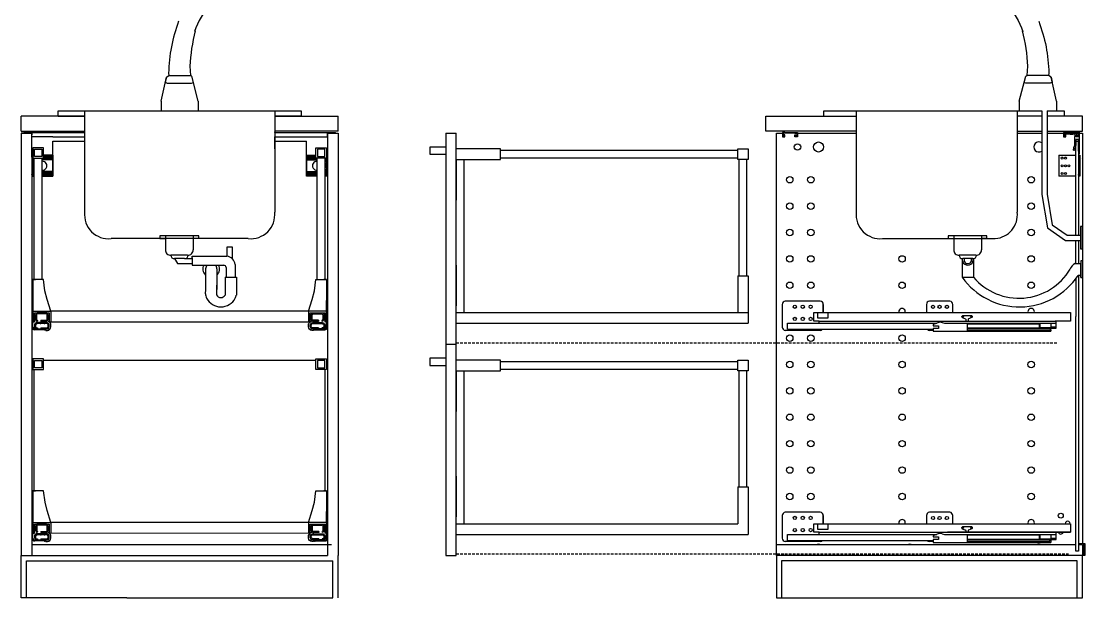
# Model space of a CAD drawing. Header units: millimetres. Extents: x 732 to 34504, y 287 to 534.
# Drawn here: x 917.4 to 1118.8, y 310.4 to 419.6 of the extents above; entities that cross this region are included whole.
import ezdxf

# ---------------------------------------------------------------- set-up
doc = ezdxf.new("R2010")
doc.units = ezdxf.units.MM
doc.linetypes.add('TRATTEGGIATO', pattern=[0.75, 0.5, -0.25])
doc.layers.add('viti', color=5, linetype='Continuous')

msp = doc.modelspace()

# ---------------------------------------------------------------- linework, layer by layer
for p, q in [((949.37, 411.1), (949.47, 409.37)), ((1107.98, 411.1), (1107.88, 409.37)), ((943.9, 404.47), (944.9, 409.05)), ((944.9, 409.05), (944.69, 408.1)), ((944.9, 409.05), (945.37, 409.37)), ((945.33, 409.8), (945.37, 409.37)), ((945.37, 409.37), (949.53, 409.33)), ((949.71, 409.21), (949.47, 409.37)), ((950.94, 404.47), (949.71, 409.21)), ((1106.4, 404.47), (1107.64, 409.21)), ((1107.64, 409.21), (1107.88, 409.37)), ((1111.98, 409.37), (1107.82, 409.33)), ((1112.02, 409.8), (1111.98, 409.37)), ((1112.45, 409.05), (1111.98, 409.37)), ((1113.45, 404.47), (1112.45, 409.05)), ((1112.45, 409.05), (1112.66, 408.1)), ((944.69, 408.1), (945.08, 407.91)), ((945.08, 407.91), (949.64, 407.91)), ((949.64, 407.91), (950.01, 408.05)), ((1107.7, 407.91), (1107.34, 408.05)), ((1112.27, 407.91), (1107.7, 407.91)), ((1112.66, 408.1), (1112.27, 407.91)), ((943.9, 404.47), (943.9, 402.63)), ((950.94, 404.47), (950.94, 402.63)), ((1106.4, 404.47), (1106.4, 402.63)), ((1113.45, 404.47), (1113.45, 402.63)), ((917.42, 398.83), (917.42, 401.63)), ((929.42, 401.63), (917.42, 401.63)), ((924.42, 401.63), (924.42, 402.63)), ((924.42, 402.63), (970.42, 402.63)), ((924.42, 401.63), (929.42, 401.63)), ((929.42, 402.63), (929.42, 383.45)), ((965.42, 402.63), (965.42, 383.45)), ((970.42, 401.63), (965.42, 401.63)), ((965.42, 401.63), (977.42, 401.63)), ((970.42, 402.63), (970.42, 401.63)), ((977.42, 398.83), (977.42, 401.63)), ((1058.42, 401.63), (1070.42, 401.63)), ((1058.42, 398.83), (1058.42, 401.63)), ((1069.44, 401.63), (1069.44, 402.63)), ((1069.44, 402.63), (1092.19, 402.63)), ((1069.44, 401.63), (1075.55, 401.63)), ((1075.55, 402.63), (1075.55, 383.45)), ((1092.19, 402.63), (1110.68, 402.63)), ((1106.05, 402.63), (1106.05, 383.45)), ((1110.68, 401.63), (1106.05, 401.63)), ((1111.68, 402.63), (1114.94, 402.63)), ((1118.42, 401.63), (1111.68, 401.63)), ((1114.94, 402.63), (1114.94, 401.63)), ((1118.42, 398.83), (1118.42, 401.63)), ((917.42, 398.83), (929.42, 398.83)), ((977.42, 398.83), (965.42, 398.83)), ((1075.55, 398.83), (1058.42, 398.83)), ((1106.05, 398.83), (1110.68, 398.83)), ((1111.68, 398.83), (1118.42, 398.83)), ((917.42, 398.43), (917.42, 318.43)), ((919.42, 398.43), (917.42, 398.43)), ((917.42, 398.43), (919.42, 398.43)), ((919.42, 393.89), (919.42, 398.43)), ((919.42, 393.89), (919.42, 398.43)), ((923.42, 390.26), (923.42, 396.9)), ((923.42, 396.9), (929.42, 396.9)), ((965.42, 396.9), (971.42, 396.9)), ((971.42, 390.26), (971.42, 396.9)), ((975.42, 398.43), (977.42, 398.43)), ((975.42, 398.43), (977.42, 398.43)), ((975.42, 398.43), (975.42, 393.89)), ((977.42, 398.43), (977.42, 318.43)), ((997.81, 398.43), (997.81, 378.43)), ((997.81, 398.43), (999.81, 398.43)), ((999.81, 378.43), (999.81, 398.43)), ((1060.42, 398.43), (1061.58, 398.43)), ((1060.42, 318.43), (1060.42, 398.43)), ((1064.4, 398.43), (1075.55, 398.43)), ((1106.05, 398.43), (1110.68, 398.43)), ((1111.68, 398.43), (1114.81, 398.43)), ((1117.84, 398.43), (1118.42, 398.43)), ((1118.42, 398.43), (1118.42, 390.73)), ((997.81, 395.8), (994.79, 395.8)), ((994.79, 395.8), (994.79, 394.45)), ((1008.2, 395.43), (999.81, 395.43)), ((1008.2, 393.43), (1008.2, 395.43)), ((1008.2, 395.18), (1053.11, 395.18)), ((1053.11, 395.43), (1055.11, 395.43)), ((1053.11, 393.43), (1053.11, 395.43)), ((1055.11, 395.43), (1055.11, 393.43)), ((1055.11, 395.43), (1055.11, 393.43)), ((919.42, 393.89), (919.42, 318.43)), ((919.87, 370.68), (919.87, 393.68)), ((921.37, 370.68), (921.37, 393.68)), ((973.47, 370.68), (973.47, 393.68)), ((974.97, 370.68), (974.97, 393.68)), ((975.42, 393.89), (975.42, 318.43)), ((994.79, 394.45), (997.81, 394.45)), ((999.81, 393.43), (1008.2, 393.43)), ((999.81, 393.43), (999.81, 385.73)), ((999.81, 378.73), (999.81, 393.13)), ((1001.31, 364.43), (1001.31, 393.43)), ((1053.11, 393.68), (1008.2, 393.68)), ((1055.11, 393.43), (1053.11, 393.43)), ((1054.81, 393.43), (1053.31, 393.43)), ((1053.31, 393.43), (1053.31, 371.43)), ((1054.81, 371.43), (1054.81, 393.43)), ((1117.62, 393.89), (1117.62, 390.63)), ((1118.42, 390.73), (1118.42, 320.73)), ((951.02, 378.98), (943.67, 378.98)), ((943.67, 378.98), (943.67, 378.45)), ((944.72, 378.98), (944.72, 376.35)), ((949.97, 378.98), (949.97, 376.35)), ((951.02, 378.45), (951.02, 378.98)), ((999.81, 378.43), (999.81, 378.73)), ((1100.31, 378.98), (1092.96, 378.98)), ((1092.96, 378.98), (1092.96, 378.45)), ((1094.01, 378.98), (1094.01, 376.35)), ((1099.26, 378.98), (1099.26, 376.35)), ((1100.31, 378.45), (1100.31, 378.98)), ((960.42, 378.45), (934.42, 378.45)), ((943.67, 378.45), (944.72, 378.45)), ((951.02, 378.45), (949.97, 378.45)), ((957.42, 376.82), (956.35, 376.82)), ((956.35, 376.82), (956.35, 375.12)), ((957.42, 374.62), (957.42, 376.82)), ((997.81, 378.43), (997.81, 358.43)), ((999.81, 358.43), (999.81, 378.43)), ((1080.55, 378.45), (1101.89, 378.45)), ((1092.96, 378.45), (1094.01, 378.45)), ((1100.31, 378.45), (1099.26, 378.45)), ((948.92, 375.3), (945.77, 375.3)), ((948.36, 374.66), (946.42, 374.66)), ((946.42, 374.66), (947, 373.73)), ((948.36, 374.66), (949.77, 374.66)), ((949.77, 374.81), (949.77, 375.12)), ((949.77, 375.12), (956.35, 375.12)), ((949.77, 374.81), (949.77, 373.45)), ((1098.21, 375.3), (1095.06, 375.3)), ((1097.65, 374.66), (1095.71, 374.66)), ((1096.68, 374.66), (1095.98, 374.66)), ((1095.98, 374.66), (1095.98, 374.19)), ((1097.38, 374.19), (1097.38, 374.66)), ((947, 373.73), (949.77, 373.73)), ((949.77, 373.45), (955.77, 373.45)), ((952.33, 372.76), (952.29, 368.81)), ((954.47, 372.74), (954.43, 368.81)), ((956.25, 372.99), (956.25, 371.12)), ((957.92, 373.55), (957.92, 371.12)), ((999.81, 373.43), (999.81, 365.73)), ((999.81, 358.73), (999.81, 373.13)), ((1095.64, 374.47), (1095.64, 371.14)), ((1097.73, 374.47), (1097.73, 371.14)), ((1117, 373.74), (1118.07, 373.74)), ((1118.42, 374.26), (1118.07, 374.26)), ((1118.07, 374.26), (1118.07, 371.08)), ((1118.07, 371.08), (1118.07, 373.74)), ((919.62, 370.68), (919.62, 362.68)), ((921.62, 370.68), (919.62, 370.68)), ((919.62, 370.68), (920.12, 370.68)), ((921.91, 368.54), (921.62, 370.68)), ((954.46, 371.54), (954.42, 367.78)), ((956.02, 371.12), (956.25, 371.12)), ((956.02, 371.12), (956.02, 368.81)), ((956.02, 371.12), (956.02, 367.77)), ((956.25, 371.12), (957.92, 371.12)), ((957.92, 371.12), (958.16, 371.12)), ((958.16, 371.12), (958.16, 368.81)), ((958.16, 371.12), (958.16, 367.74)), ((972.93, 368.54), (973.22, 370.68)), ((973.22, 370.68), (975.22, 370.68)), ((975.22, 370.68), (974.72, 370.68)), ((975.22, 370.68), (975.22, 362.68)), ((1053.11, 371.43), (1053.11, 364.43)), ((1053.11, 371.43), (1055.11, 371.43)), ((1055.11, 371.43), (1055.11, 362.43)), ((1095.61, 371.14), (1097.75, 371.14)), ((1117.17, 370.93), (1117.17, 363.72)), ((1118.07, 371.47), (1117.55, 371.47)), ((1118.07, 371.08), (1118.42, 371.08)), ((952.29, 368.81), (952.28, 368.02)), ((919.42, 366.75), (919.42, 361.69)), ((919.62, 366.75), (919.42, 366.75)), ((919.62, 361.69), (919.62, 366.75)), ((922.31, 366.94), (921.91, 368.54)), ((923.01, 364.68), (922.31, 366.94)), ((971.83, 364.68), (972.53, 366.94)), ((972.53, 366.94), (972.93, 368.54)), ((975.22, 361.69), (975.22, 366.75)), ((975.22, 366.75), (975.42, 366.75)), ((975.42, 366.75), (975.42, 361.69)), ((919.62, 364.68), (923.01, 364.68)), ((919.62, 364.55), (919.62, 364.55)), ((971.83, 364.68), (923.01, 364.68)), ((923.01, 364.68), (923.01, 362.68)), ((971.83, 364.68), (971.83, 362.68)), ((975.22, 364.68), (971.83, 364.68)), ((975.22, 362.68), (975.22, 364.68)), ((975.22, 364.55), (975.22, 364.55)), ((919.62, 362.68), (919.92, 362.68)), ((919.62, 362.68), (919.92, 362.68)), ((919.92, 362.68), (919.92, 364.38)), ((919.92, 364.38), (922.71, 364.38)), ((920.48, 362.97), (920.43, 362.78)), ((921.1, 362.98), (921.1, 362.78)), ((922.07, 362.55), (922.07, 362.78)), ((922.71, 364.38), (922.71, 362.68)), ((922.71, 362.68), (971.83, 362.69)), ((972.13, 362.68), (972.13, 364.38)), ((972.13, 364.38), (974.92, 364.38)), ((972.77, 362.55), (972.77, 362.78)), ((973.74, 362.98), (973.74, 362.78)), ((974.36, 362.97), (974.41, 362.78)), ((974.92, 364.38), (974.92, 362.68)), ((975.22, 362.68), (974.92, 362.68)), ((975.22, 362.68), (974.92, 362.68)), ((999.81, 364.43), (1055.11, 364.43)), ((1030.86, 364.43), (1033.92, 364.43)), ((922.07, 361.18), (919.91, 361.18)), ((919.97, 361.38), (922.36, 361.38)), ((920.48, 361.57), (920.43, 361.38)), ((921.1, 361.58), (921.1, 361.38)), ((922.07, 361.05), (922.07, 361.38)), ((974.87, 361.38), (972.48, 361.38)), ((972.77, 361.05), (972.77, 361.38)), ((972.77, 361.18), (974.93, 361.18)), ((973.74, 361.58), (973.74, 361.38)), ((974.36, 361.57), (974.41, 361.38)), ((999.81, 362.43), (1055.11, 362.43)), ((999.81, 362.43), (1055.11, 362.43)), ((997.81, 358.43), (999.81, 358.43)), ((997.81, 358.43), (997.81, 338.43)), ((997.81, 358.43), (999.81, 358.43)), ((999.81, 338.43), (999.81, 358.43)), ((921.64, 355.43), (973.23, 355.43)), ((997.81, 355.8), (994.79, 355.8)), ((994.79, 355.8), (994.79, 354.45)), ((1008.2, 355.43), (999.81, 355.43)), ((1008.2, 353.43), (1008.2, 355.43)), ((1008.2, 355.18), (1053.11, 355.18)), ((1053.11, 355.43), (1055.11, 355.43)), ((1053.11, 353.43), (1053.11, 355.43)), ((1055.11, 355.43), (1055.11, 353.43)), ((1055.11, 355.43), (1055.11, 353.43)), ((919.89, 330.68), (919.89, 353.68)), ((974.98, 330.68), (974.98, 353.68)), ((994.79, 354.45), (997.81, 354.45)), ((999.81, 353.43), (1008.2, 353.43)), ((999.81, 353.43), (999.81, 345.73)), ((999.81, 338.73), (999.81, 353.13)), ((1001.31, 324.43), (1001.31, 353.43)), ((1053.11, 353.68), (1008.2, 353.68)), ((1055.11, 353.43), (1053.11, 353.43)), ((1054.81, 353.43), (1053.31, 353.43)), ((1053.31, 353.43), (1053.31, 331.43)), ((1054.81, 331.43), (1054.81, 353.43)), ((997.81, 338.43), (997.81, 318.43)), ((999.81, 338.43), (999.81, 338.73)), ((999.81, 318.43), (999.81, 338.43)), ((999.81, 333.43), (999.81, 325.73)), ((999.81, 318.73), (999.81, 333.13)), ((919.64, 330.68), (919.64, 322.68)), ((921.64, 330.68), (919.64, 330.68)), ((919.64, 330.68), (920.14, 330.68)), ((921.93, 328.54), (921.64, 330.68)), ((972.94, 328.54), (973.23, 330.68)), ((973.23, 330.68), (975.23, 330.68)), ((975.23, 330.68), (974.73, 330.68)), ((975.23, 330.68), (975.23, 322.68)), ((1053.11, 331.43), (1053.11, 324.43)), ((1053.11, 331.43), (1055.11, 331.43)), ((1055.11, 331.43), (1055.11, 322.43)), ((922.33, 326.94), (921.93, 328.54)), ((972.54, 326.94), (972.94, 328.54)), ((919.43, 326.75), (919.43, 321.69)), ((919.63, 326.75), (919.43, 326.75)), ((919.63, 321.69), (919.63, 326.75)), ((923.02, 324.68), (922.33, 326.94)), ((971.85, 324.68), (972.54, 326.94)), ((975.23, 321.69), (975.23, 326.75)), ((975.23, 326.75), (975.43, 326.75)), ((975.43, 326.75), (975.43, 321.69)), ((919.63, 324.55), (919.63, 324.55)), ((919.64, 324.68), (923.02, 324.68)), ((919.94, 322.68), (919.94, 324.38)), ((919.94, 324.38), (922.72, 324.38)), ((922.72, 324.38), (922.72, 322.68)), ((971.85, 324.68), (923.02, 324.68)), ((923.02, 324.68), (923.02, 322.68)), ((971.85, 324.68), (971.85, 322.68)), ((975.23, 324.68), (971.85, 324.68)), ((972.15, 322.68), (972.15, 324.38)), ((972.15, 324.38), (974.93, 324.38)), ((974.93, 324.38), (974.93, 322.68)), ((975.23, 322.68), (975.23, 324.68)), ((975.23, 324.55), (975.23, 324.55)), ((999.81, 324.43), (1053.11, 324.43)), ((919.64, 322.68), (919.94, 322.68)), ((919.64, 322.68), (919.94, 322.68)), ((920.49, 322.97), (920.44, 322.78)), ((921.12, 322.98), (921.12, 322.78)), ((922.08, 322.55), (922.08, 322.78)), ((922.72, 322.68), (971.85, 322.69)), ((972.79, 322.55), (972.79, 322.78)), ((973.75, 322.98), (973.75, 322.78)), ((974.38, 322.97), (974.42, 322.78)), ((975.23, 322.68), (974.93, 322.68)), ((975.23, 322.68), (974.93, 322.68)), ((999.81, 322.43), (1055.11, 322.43)), ((976.17, 320.42), (919.42, 320.42)), ((922.08, 321.18), (919.93, 321.18)), ((919.99, 321.38), (922.38, 321.38)), ((920.49, 321.57), (920.44, 321.38)), ((921.12, 321.58), (921.12, 321.38)), ((922.08, 321.05), (922.08, 321.38)), ((974.88, 321.38), (972.49, 321.38)), ((972.79, 321.05), (972.79, 321.38)), ((972.79, 321.18), (974.94, 321.18)), ((973.75, 321.58), (973.75, 321.38)), ((974.38, 321.57), (974.42, 321.38)), ((1117.17, 320.43), (1060.42, 320.43)), ((1117.17, 320.43), (1060.42, 320.43)), ((1118.42, 320.43), (1117.62, 320.43)), ((1118.42, 320.43), (1118.42, 318.43)), ((917.42, 318.43), (975.42, 318.43)), ((917.42, 310.43), (917.42, 318.43)), ((977.42, 310.43), (977.42, 318.43)), ((997.81, 318.43), (999.81, 318.43)), ((1118.42, 318.43), (1060.42, 318.43)), ((1060.42, 318.43), (1060.42, 310.43)), ((1118.42, 310.43), (1118.42, 318.43)), ((918.42, 310.43), (918.42, 317.43)), ((918.42, 317.43), (976.42, 317.43)), ((976.42, 310.43), (976.42, 317.43)), ((1117.42, 317.43), (1061.42, 317.43)), ((1061.42, 317.43), (1061.42, 310.43)), ((1117.42, 310.43), (1117.42, 317.43)), ((937.42, 310.43), (917.42, 310.43)), ((937.42, 310.43), (976.42, 310.43)), ((1060.42, 310.43), (1118.42, 310.43))]:
    msp.add_line(p, q)
for points in [[(1110.68, 402.63), (1110.68, 386.78), (1111.76, 380.47), (1115.18, 378.09), (1117.17, 378.09), (1118, 378.09)], [(1111.68, 402.63), (1111.68, 386.87), (1112.68, 381.05), (1115.49, 379.09), (1117.17, 379.09), (1118, 379.09)], [(1117.17, 379.09), (1117.17, 396.9), (1117.62, 396.9), (1117.62, 379.09)], [(1118.42, 379.09), (1118.42, 378.09)], [(1117.17, 373.74), (1117.17, 378.09)], [(1117.62, 378.09), (1117.62, 373.74)], [(1117.62, 371.47), (1117.62, 319.26), (1117.17, 319.26), (1117.17, 363.72)]]:
    msp.add_lwpolyline(points)
for points in [[(919.62, 393.68), (921.62, 393.68), (921.62, 395.68), (919.62, 395.68)], [(919.64, 393.68), (921.64, 393.68), (921.64, 395.68), (919.64, 395.68)], [(919.92, 395.38), (921.32, 395.38), (921.32, 393.98), (919.92, 393.98)], [(975.22, 393.68), (973.22, 393.68), (973.22, 395.68), (975.22, 395.68)], [(974.92, 395.38), (973.52, 395.38), (973.52, 393.98), (974.92, 393.98)], [(1118.42, 380.76), (1118, 380.76), (1118, 376.49), (1118.42, 376.49)], [(919.64, 353.68), (921.64, 353.68), (921.64, 355.68), (919.64, 355.68)], [(919.94, 355.38), (921.34, 355.38), (921.34, 353.98), (919.94, 353.98)], [(975.23, 353.68), (973.23, 353.68), (973.23, 355.68), (975.23, 355.68)], [(974.93, 355.38), (973.53, 355.38), (973.53, 353.98), (974.93, 353.98)]]:
    msp.add_lwpolyline(points, close=True)
for points in [[(921.1, 361.38), (921.1, 361.38), (922.36, 361.38, 0.326316), (922.71, 361.75), (922.71, 362.17, 0.303885), (922.2, 362.55), (920.43, 362.55, 0.303885), (919.92, 362.17), (919.92, 361.77, 0.342616), (920.29, 361.38)], [(921.1, 362.78), (921.1, 362.78), (922.2, 362.78, 0.341037), (922.51, 363.16), (922.51, 363.99, 0.341037), (922.2, 364.38), (920.43, 364.38, 0.341037), (920.12, 363.99), (920.12, 363.16, 0.341037), (920.43, 362.78)], [(921.1, 362.98), (922.17, 362.98, 0.311697), (922.31, 363.16), (922.31, 363.99, 0.311697), (922.17, 364.18), (920.46, 364.18, 0.311697), (920.32, 363.99), (920.32, 363.16, 0.338201), (920.48, 362.97, 0.338201)], [(922.07, 361.05), (922.39, 361.05, 0.347699), (923.04, 361.73), (923.04, 362.22, 0.221474), (922.37, 362.86, 0.221474)], [(972.77, 361.05), (972.45, 361.05, -0.347699), (971.8, 361.73), (971.8, 362.22, -0.233368), (972.47, 362.87)], [(973.74, 361.38), (973.74, 361.38), (972.48, 361.38, -0.326316), (972.13, 361.75), (972.13, 362.17, -0.303885), (972.64, 362.55), (974.41, 362.55, -0.303885), (974.92, 362.17), (974.92, 361.77, -0.342616), (974.56, 361.38)], [(973.74, 362.78), (973.74, 362.78), (972.64, 362.78, -0.341037), (972.33, 363.16), (972.33, 364, -0.341037), (972.64, 364.38), (974.41, 364.38, -0.341037), (974.72, 364), (974.72, 363.16, -0.341037), (974.41, 362.78)], [(973.74, 362.98), (972.67, 362.98, -0.311697), (972.53, 363.16), (972.53, 363.99, -0.311697), (972.67, 364.18), (974.38, 364.18, -0.311697), (974.52, 363.99), (974.52, 363.16, -0.338201), (974.36, 362.97, -0.338201)], [(921.1, 361.58), (922.17, 361.58, 0.281048), (922.51, 361.75), (922.51, 362.16, 0.332656), (922.17, 362.35), (920.46, 362.35, 0.332656), (920.12, 362.16), (920.12, 361.75, 0.414996), (920.48, 361.57, 0.338201)], [(973.74, 361.58), (972.67, 361.58, -0.281048), (972.33, 361.75), (972.33, 362.17, -0.332656), (972.67, 362.35), (974.38, 362.35, -0.332656), (974.72, 362.17), (974.72, 361.75, -0.414996), (974.36, 361.57, -0.338201)], [(921.12, 322.78), (921.12, 322.78), (922.21, 322.78, 0.341037), (922.52, 323.16), (922.52, 323.99, 0.341037), (922.21, 324.38), (920.44, 324.38, 0.341037), (920.14, 323.99), (920.14, 323.16, 0.341037), (920.44, 322.78)], [(973.75, 322.78), (973.75, 322.78), (972.66, 322.78, -0.341037), (972.35, 323.16), (972.35, 324, -0.341037), (972.66, 324.38), (974.42, 324.38, -0.341037), (974.73, 324), (974.73, 323.16, -0.341037), (974.42, 322.78)], [(921.12, 321.38), (921.12, 321.38), (922.38, 321.38, 0.326316), (922.72, 321.75), (922.72, 322.17, 0.303885), (922.21, 322.55), (920.44, 322.55, 0.303885), (919.93, 322.17), (919.93, 321.77, 0.342616), (920.3, 321.38)], [(921.12, 321.58), (922.18, 321.58, 0.281048), (922.52, 321.75), (922.52, 322.16, 0.332656), (922.18, 322.35), (920.47, 322.35, 0.332656), (920.13, 322.16), (920.13, 321.75, 0.414996), (920.49, 321.57, 0.338201)], [(921.12, 322.98), (922.18, 322.98, 0.311697), (922.32, 323.16), (922.32, 323.99, 0.311697), (922.18, 324.18), (920.47, 324.18, 0.311697), (920.34, 323.99), (920.34, 323.16, 0.338201), (920.49, 322.97, 0.338201)], [(922.08, 321.05), (922.4, 321.05, 0.347699), (923.05, 321.73), (923.05, 322.22, 0.221474), (922.38, 322.86, 0.221474)], [(972.79, 321.05), (972.46, 321.05, -0.347699), (971.82, 321.73), (971.82, 322.22, -0.233368), (972.48, 322.87)], [(973.75, 321.38), (973.75, 321.38), (972.49, 321.38, -0.326316), (972.15, 321.75), (972.15, 322.17, -0.303885), (972.66, 322.55), (974.42, 322.55, -0.303885), (974.93, 322.17), (974.93, 321.77, -0.342616), (974.57, 321.38)], [(973.75, 321.58), (972.69, 321.58, -0.281048), (972.35, 321.75), (972.35, 322.17, -0.332656), (972.69, 322.35), (974.4, 322.35, -0.332656), (974.73, 322.17), (974.73, 321.75, -0.414996), (974.38, 321.57, -0.338201)], [(973.75, 322.98), (972.68, 322.98, -0.311697), (972.55, 323.16), (972.55, 323.99, -0.311697), (972.68, 324.18), (974.4, 324.18, -0.311697), (974.53, 323.99), (974.53, 323.16, -0.338201), (974.38, 322.97, -0.338201)]]:
    msp.add_lwpolyline(points, format="xyb")
for centre, radius in [((1068.42, 395.81), 0.955), ((1068.42, 395.81), 0.955), ((1064.42, 395.81), 0.614), ((1064.42, 395.81), 0.614), ((1062.96, 389.61), 0.614), ((1066.96, 389.61), 0.614), ((1108.67, 389.61), 0.614), ((1062.96, 384.61), 0.614), ((1066.96, 384.61), 0.614), ((1108.67, 384.61), 0.614), ((1062.96, 379.61), 0.614), ((1062.96, 379.61), 0.614), ((1066.96, 379.61), 0.614), ((1066.96, 379.61), 0.614), ((1108.67, 379.61), 0.614), ((1062.96, 374.61), 0.614), ((1062.96, 374.61), 0.614), ((1066.96, 374.61), 0.614), ((1066.96, 374.61), 0.614), ((1084.23, 374.61), 0.614), ((1108.67, 374.61), 0.614), ((1062.96, 369.61), 0.614), ((1062.96, 369.61), 0.614), ((1066.96, 369.61), 0.614), ((1066.96, 369.61), 0.614), ((1084.23, 369.61), 0.614), ((1108.67, 369.61), 0.614), ((1062.96, 359.61), 0.614), ((1062.96, 359.61), 0.614), ((1066.96, 359.61), 0.614), ((1066.96, 359.61), 0.614), ((1084.23, 359.61), 0.614), ((1062.96, 354.61), 0.614), ((1062.96, 354.61), 0.614), ((1066.96, 354.61), 0.614), ((1066.96, 354.61), 0.614), ((1084.23, 354.61), 0.614), ((1108.67, 354.61), 0.614), ((1062.96, 349.61), 0.614), ((1062.96, 349.61), 0.614), ((1062.96, 349.61), 0.614), ((1066.96, 349.61), 0.614), ((1066.96, 349.61), 0.614), ((1066.96, 349.61), 0.614), ((1084.23, 349.61), 0.614), ((1084.23, 349.61), 0.614), ((1084.23, 349.61), 0.614), ((1108.67, 349.61), 0.614), ((1108.67, 349.61), 0.614), ((1108.67, 349.61), 0.614), ((1062.96, 344.61), 0.614), ((1062.96, 344.61), 0.614), ((1062.96, 344.61), 0.614), ((1066.96, 344.61), 0.614), ((1066.96, 344.61), 0.614), ((1066.96, 344.61), 0.614), ((1084.23, 344.61), 0.614), ((1084.23, 344.61), 0.614), ((1084.23, 344.61), 0.614), ((1108.67, 344.61), 0.614), ((1108.67, 344.61), 0.614), ((1108.67, 344.61), 0.614), ((1062.96, 339.61), 0.614), ((1062.96, 339.61), 0.614), ((1066.96, 339.61), 0.614), ((1066.96, 339.61), 0.614), ((1084.23, 339.61), 0.614), ((1108.67, 339.61), 0.614), ((1062.96, 334.61), 0.614), ((1062.96, 334.61), 0.614), ((1066.96, 334.61), 0.614), ((1066.96, 334.61), 0.614), ((1084.23, 334.61), 0.614), ((1108.67, 334.61), 0.614), ((1062.96, 329.61), 0.614), ((1062.96, 329.61), 0.614), ((1066.96, 329.61), 0.614), ((1066.96, 329.61), 0.614), ((1084.23, 329.61), 0.614), ((1108.67, 329.61), 0.614), ((1114.29, 325.97), 0.469)]:
    msp.add_circle(centre, radius)
for centre, radius, start, end in [((1110.13, 395.81), 0.955, 54.915, 305.085), ((1110.13, 395.81), 0.955, 54.915, 305.085), ((933.96, 382.99), 4.56, 174.2115, 275.7885), ((960.88, 382.99), 4.56, 264.2115, 5.7885), ((1080.09, 382.99), 4.56, 174.2115, 275.7885), ((1101.52, 382.99), 4.55, 274.6026, 5.8703), ((945.72, 376.31), 1.01, 177.5292, 272.4708), ((946.39, 375.28), 0.621, 177.5292, 272.4708), ((948.38, 375.28), 0.621, 267.5292, 2.4708), ((948.96, 376.31), 1.01, 267.5292, 2.4708), ((956.18, 373.38), 1.75, 5.4419, 84.5581), ((1095.02, 376.31), 1.01, 177.5292, 272.4708), ((1095.68, 375.28), 0.621, 177.5292, 272.4708), ((1096.68, 374.5), 1.05, 171.1896, 8.8104), ((1097.68, 375.28), 0.621, 267.5292, 2.4708), ((1098.26, 376.31), 1.01, 267.5292, 2.4708), ((953.4, 372.72), 1.59, 152.6969, 226.969), ((953.4, 372.72), 1.07, 137.18, 177.9728), ((953.4, 372.72), 1.07, 0.8186, 42.82), ((953.4, 372.72), 1.59, 311.8224, 27.3031), ((955.62, 372.81), 0.663, 16.4984, 76.5712), ((1096.68, 374.5), 0.762, 203.2799, 336.7201), ((1106.37, 378.47), 11.31, 220.3851, 329.0103), ((1117.99, 371.96), 2.05, 119.0763, 160.2674), ((1106.47, 378.8), 13.29, 215.2174, 326.5131), ((954.27, 368.15), 1.99, 183.6871, 208.847), ((955.23, 368.55), 3.03, 206.6673, 333.3327), ((955.22, 368.16), 0.887, 205.0985, 333.6929), ((955.23, 368.55), 3.03, 333.3327, 344.5505), ((1084.23, 364.61), 0.614, 342.6442, 197.3558), ((1108.67, 364.61), 0.614, 342.6442, 197.3558), ((919.94, 361.7), 0.522, 180.4145, 273.2517), ((920.02, 361.78), 0.41, 192.676, 263.1788), ((974.82, 361.78), 0.41, 276.8212, 347.324), ((974.9, 361.7), 0.522, 266.7483, 359.5855), ((1084.23, 324.61), 0.614, 342.6442, 197.3558), ((1108.67, 324.61), 0.614, 342.6442, 197.3558), ((1115.6, 324.46), 0.469, 355.6183, 184.3817), ((1114.29, 322.95), 0.469, 195.4149, 344.5851), ((919.96, 321.7), 0.522, 180.4145, 273.2517), ((920.04, 321.78), 0.41, 192.676, 263.1788), ((974.83, 321.78), 0.41, 276.8212, 347.324), ((974.91, 321.7), 0.522, 266.7483, 359.5855), ((1068.42, 319.61), 0.955, 58.8319, 121.1681), ((1085.69, 319.61), 0.955, 58.8319, 121.1681), ((1110.13, 319.61), 0.955, 58.8319, 121.1681)]:
    msp.add_arc(centre, radius, start, end)
for points in [[(953.32, 422.79), (951.91, 421.35), (950.86, 419.6), (950.26, 417.68)], [(1104.03, 422.79), (1105.44, 421.35), (1106.49, 419.6), (1107.08, 417.68)], [(947.23, 419.62), (946.04, 416.48), (945.4, 413.16), (945.33, 409.8)], [(1110.12, 419.62), (1111.31, 416.48), (1111.95, 413.16), (1112.02, 409.8)], [(950.38, 417.8), (949.79, 415.61), (949.45, 413.36), (949.37, 411.1)], [(1106.97, 417.8), (1107.55, 415.61), (1107.89, 413.36), (1107.98, 411.1)]]:
    msp.add_open_spline(points, degree=3)
for p in [(920.12, 361.69), (920.33, 362.34), (921.08, 362.35), (921.84, 362.35), (921.86, 361.15), (922.51, 362.15), (922.51, 361.39), (972.33, 362.15), (972.33, 361.39), (972.98, 361.15), (973, 362.35), (973.76, 362.35), (974.51, 362.34), (974.72, 361.69), (920.34, 322.34), (921.1, 322.35), (921.85, 322.35), (973.02, 322.35), (973.77, 322.35), (974.53, 322.34), (920.13, 321.69), (921.87, 321.15), (922.52, 322.15), (922.52, 321.39), (972.35, 322.15), (972.35, 321.39), (973, 321.15), (974.73, 321.69)]:
    msp.add_point(p)
at = {"layer": 'viti'}
for p, q in [((917.92, 398.53), (919.13, 398.53)), ((917.92, 398.43), (917.92, 398.53)), ((917.92, 398.43), (917.92, 398.53)), ((917.92, 398.43), (917.92, 398.52)), ((917.92, 398.43), (917.92, 398.52)), ((919.13, 398.53), (929.42, 398.53)), ((919.42, 398.43), (919.42, 398.13)), ((919.42, 397.75), (919.42, 398.43)), ((923.42, 397.75), (919.42, 397.75)), ((923.42, 397.75), (919.42, 397.75)), ((923.42, 397.75), (929.42, 397.75)), ((929.42, 398.68), (929.42, 398.53)), ((929.42, 398.68), (929.42, 398.68)), ((929.42, 397.75), (929.42, 395.43)), ((965.42, 398.53), (965.42, 398.68)), ((965.42, 398.53), (976.92, 398.53)), ((965.42, 397.76), (975.42, 397.76)), ((965.42, 397.75), (975.42, 397.75)), ((965.42, 395.43), (965.42, 397.75)), ((975.42, 397.75), (975.42, 398.43)), ((976.92, 398.43), (975.42, 398.43)), ((975.72, 398.53), (976.92, 398.53)), ((976.92, 398.43), (976.92, 398.53)), ((1061.58, 398.56), (1064.4, 398.57)), ((1062.03, 398.56), (1061.58, 398.56)), ((1061.58, 398.56), (1061.58, 397.75)), ((1061.58, 397.75), (1062.03, 397.75)), ((1064.27, 398.43), (1061.71, 398.43)), ((1062.03, 398.43), (1061.71, 398.43)), ((1061.71, 398.43), (1061.71, 397.89)), ((1061.71, 397.89), (1061.89, 397.89)), ((1061.89, 397.89), (1061.89, 398.13)), ((1062.03, 398.13), (1061.89, 398.13)), ((1062.03, 397.75), (1062.03, 398.13)), ((1063.95, 398.57), (1064.4, 398.57)), ((1063.95, 398.43), (1064.27, 398.43)), ((1063.95, 397.75), (1063.95, 398.13)), ((1063.95, 398.13), (1064.09, 398.13)), ((1064.4, 397.75), (1063.95, 397.75)), ((1064.09, 397.89), (1064.09, 398.13)), ((1064.27, 397.89), (1064.09, 397.89)), ((1064.27, 398.43), (1064.27, 397.89)), ((1064.4, 398.56), (1064.4, 397.75)), ((1114.81, 398.61), (1117.18, 398.61)), ((1115.26, 398.61), (1114.81, 398.61)), ((1114.81, 398.56), (1114.81, 397.75)), ((1114.81, 397.75), (1115.26, 397.75)), ((1114.94, 398.39), (1115.26, 398.43)), ((1117.5, 398.43), (1114.94, 398.43)), ((1115.26, 398.43), (1114.94, 398.43)), ((1114.94, 398.43), (1114.94, 397.89)), ((1115.1, 398.31), (1114.94, 398.39)), ((1114.94, 397.89), (1115.12, 397.89)), ((1115.29, 398.24), (1115.1, 398.31)), ((1115.12, 397.89), (1115.12, 398.13)), ((1115.26, 398.13), (1115.12, 398.13)), ((1115.26, 398.43), (1115.63, 398.35)), ((1115.26, 397.75), (1115.26, 398.13)), ((1116.05, 398.15), (1115.29, 398.24)), ((1115.63, 398.35), (1115.83, 398.32)), ((1115.83, 398.32), (1116.18, 398.34)), ((1116.49, 398.17), (1116.05, 398.15)), ((1116.18, 398.34), (1116.6, 398.37)), ((1116.72, 398.21), (1116.49, 398.17)), ((1116.6, 398.37), (1116.76, 398.43)), ((1116.64, 398.43), (1117.05, 398.43)), ((1116.96, 398.2), (1116.72, 398.21)), ((1116.78, 398.04), (1116.78, 398.04)), ((1116.96, 398.2), (1116.96, 397.8)), ((1116.96, 396.88), (1116.96, 397.8)), ((1116.96, 396.3), (1116.96, 396.88)), ((1117.05, 398.43), (1117.18, 398.31)), ((1117.17, 396.96), (1117.16, 396.36)), ((1117.17, 397.26), (1117.17, 396.96)), ((1117.63, 397.26), (1117.17, 397.26)), ((1117.18, 398.61), (1117.63, 398.61)), ((1117.18, 398.43), (1117.5, 398.43)), ((1117.18, 398.31), (1117.18, 397.75)), ((1117.18, 397.75), (1117.18, 398.13)), ((1117.18, 397.75), (1117.18, 398.13)), ((1117.18, 398.13), (1117.32, 398.13)), ((1117.63, 397.75), (1117.18, 397.75)), ((1117.63, 397.75), (1117.18, 397.75)), ((1117.63, 397.75), (1117.18, 397.75)), ((1117.32, 397.89), (1117.32, 398.13)), ((1117.5, 397.89), (1117.32, 397.89)), ((1117.5, 398.43), (1117.5, 397.89)), ((1117.63, 398.72), (1117.63, 397.75)), ((1117.84, 398.72), (1117.63, 398.72)), ((1117.63, 398.65), (1117.63, 397.75)), ((1117.63, 398.56), (1117.63, 397.75)), ((1117.63, 395.14), (1117.63, 397.26)), ((1117.84, 394.53), (1117.84, 398.72)), ((1116.7, 395.22), (1116.78, 395.7)), ((1116.78, 395.13), (1116.7, 395.22)), ((1116.78, 395.7), (1116.9, 395.91)), ((1116.89, 395.32), (1116.78, 395.13)), ((1117.07, 395.76), (1116.89, 395.32)), ((1116.9, 395.91), (1116.96, 396.3)), ((1117.16, 396.36), (1117.07, 395.76)), ((1117.75, 394.53), (1117.63, 395.14)), ((919.52, 394.26), (919.42, 393.89)), ((919.42, 394.26), (919.42, 394.26)), ((919.62, 394.26), (919.42, 394.26)), ((919.42, 394.26), (919.42, 394.26)), ((919.64, 394.26), (919.42, 394.26)), ((919.42, 393.89), (919.42, 393.6)), ((919.62, 393.6), (919.42, 393.6)), ((919.62, 393.54), (919.42, 393.54)), ((919.42, 393.19), (919.62, 393.19)), ((919.62, 393.13), (919.42, 393.13)), ((919.42, 393.13), (919.42, 392.5)), ((919.62, 393.9), (919.62, 393.89)), ((919.62, 393.89), (919.62, 390.63)), ((919.62, 393.81), (919.62, 393.81)), ((919.64, 393.81), (919.62, 393.81)), ((919.68, 393.65), (919.62, 393.64)), ((919.68, 393.65), (919.62, 393.64)), ((919.62, 393.64), (919.62, 393.09)), ((919.62, 393.64), (919.62, 393.09)), ((919.62, 393.09), (919.68, 393.08)), ((919.62, 393.09), (919.68, 393.08)), ((919.68, 393.01), (919.68, 393.68)), ((919.82, 393.02), (919.68, 393.01)), ((919.82, 393.68), (919.82, 393.02)), ((919.87, 393.6), (919.82, 393.6)), ((919.87, 393.36), (919.82, 393.36)), ((923.42, 393.6), (921.37, 393.6)), ((923.42, 393.36), (921.37, 393.36)), ((923.42, 394.26), (921.64, 394.26)), ((923.42, 394.03), (921.64, 394.03)), ((923.42, 393.81), (921.64, 393.81)), ((923.42, 394.26), (923.42, 390.26)), ((971.42, 394.26), (973.2, 394.26)), ((971.42, 394.26), (971.42, 390.26)), ((971.42, 394.03), (973.2, 394.03)), ((971.42, 393.81), (973.2, 393.81)), ((971.42, 393.6), (973.47, 393.6)), ((971.42, 393.36), (973.47, 393.36)), ((974.97, 393.6), (975.02, 393.6)), ((974.97, 393.36), (975.02, 393.36)), ((975.02, 393.68), (975.02, 393.02)), ((975.02, 393.02), (975.16, 393.01)), ((975.16, 393.01), (975.16, 393.68)), ((975.16, 393.65), (975.22, 393.64)), ((975.16, 393.65), (975.22, 393.64)), ((975.22, 393.09), (975.16, 393.08)), ((975.22, 393.09), (975.16, 393.08)), ((975.22, 394.26), (975.42, 394.26)), ((975.22, 393.9), (975.22, 393.89)), ((975.22, 393.89), (975.22, 390.63)), ((975.22, 393.81), (975.22, 393.81)), ((975.22, 393.64), (975.22, 393.09)), ((975.22, 393.64), (975.22, 393.09)), ((975.22, 393.6), (975.42, 393.6)), ((975.22, 393.54), (975.42, 393.54)), ((975.42, 393.19), (975.22, 393.19)), ((975.22, 393.13), (975.42, 393.13)), ((975.32, 394.26), (975.42, 393.89)), ((975.42, 394.26), (975.42, 394.26)), ((975.42, 393.89), (975.42, 393.6)), ((975.42, 393.13), (975.42, 392.5)), ((1113.92, 394.26), (1117.17, 394.26)), ((1113.92, 394.26), (1113.92, 390.26)), ((1117.62, 394.26), (1117.92, 394.26)), ((1117.72, 394.26), (1117.62, 393.89)), ((1117.62, 393.89), (1117.62, 390.63)), ((1117.84, 394.53), (1117.75, 394.53)), ((1117.92, 394.26), (1117.82, 393.89)), ((1117.82, 393.89), (1117.82, 390.63)), ((1117.92, 394.26), (1117.92, 390.26)), ((1118.12, 393.56), (1118.12, 393.56)), ((919.62, 392.5), (919.42, 392.5)), ((919.62, 392.43), (919.42, 392.43)), ((919.42, 392.08), (919.62, 392.08)), ((919.62, 392.02), (919.42, 392.02)), ((919.42, 392.02), (919.42, 391.39)), ((919.62, 391.39), (919.42, 391.39)), ((919.62, 391.33), (919.42, 391.33)), ((919.42, 390.98), (919.62, 390.98)), ((919.42, 390.92), (919.42, 390.63)), ((919.62, 390.92), (919.42, 390.92)), ((919.68, 392.55), (919.62, 392.53)), ((919.68, 392.55), (919.62, 392.53)), ((919.62, 392.53), (919.62, 391.99)), ((919.62, 392.53), (919.62, 391.99)), ((919.62, 391.99), (919.68, 391.97)), ((919.62, 391.99), (919.68, 391.97)), ((919.68, 391.44), (919.62, 391.43)), ((919.68, 391.44), (919.62, 391.43)), ((919.62, 391.43), (919.62, 390.88)), ((919.62, 391.43), (919.62, 390.88)), ((919.62, 390.88), (919.68, 390.87)), ((919.62, 390.88), (919.68, 390.87)), ((919.68, 392.61), (919.82, 392.6)), ((919.68, 391.91), (919.68, 392.61)), ((919.82, 391.91), (919.68, 391.91)), ((919.68, 391.5), (919.82, 391.5)), ((919.68, 390.81), (919.68, 391.5)), ((919.82, 390.81), (919.68, 390.81)), ((919.82, 392.6), (919.82, 391.91)), ((919.82, 391.5), (919.82, 390.81)), ((919.87, 391.16), (919.82, 391.16)), ((919.87, 390.92), (919.82, 390.92)), ((923.42, 391.16), (921.37, 391.16)), ((923.42, 390.92), (921.37, 390.92)), ((971.42, 391.16), (973.47, 391.16)), ((971.42, 390.92), (973.47, 390.92)), ((974.97, 391.16), (975.02, 391.16)), ((974.97, 390.92), (975.02, 390.92)), ((975.16, 392.61), (975.02, 392.6)), ((975.02, 392.6), (975.02, 391.91)), ((975.02, 391.91), (975.16, 391.91)), ((975.16, 391.5), (975.02, 391.5)), ((975.02, 391.5), (975.02, 390.81)), ((975.02, 390.81), (975.16, 390.81)), ((975.16, 391.91), (975.16, 392.61)), ((975.16, 392.55), (975.22, 392.53)), ((975.16, 392.55), (975.22, 392.53)), ((975.22, 391.99), (975.16, 391.97)), ((975.22, 391.99), (975.16, 391.97)), ((975.16, 390.81), (975.16, 391.5)), ((975.16, 391.44), (975.22, 391.43)), ((975.16, 391.44), (975.22, 391.43)), ((975.22, 390.88), (975.16, 390.87)), ((975.22, 390.88), (975.16, 390.87)), ((975.22, 392.53), (975.22, 391.99)), ((975.22, 392.53), (975.22, 391.99)), ((975.22, 392.5), (975.42, 392.5)), ((975.22, 392.43), (975.42, 392.43)), ((975.42, 392.08), (975.22, 392.08)), ((975.22, 392.02), (975.42, 392.02)), ((975.22, 391.43), (975.22, 390.88)), ((975.22, 391.43), (975.22, 390.88)), ((975.22, 391.39), (975.42, 391.39)), ((975.22, 391.33), (975.42, 391.33)), ((975.42, 390.98), (975.22, 390.98)), ((975.22, 390.92), (975.42, 390.92)), ((975.42, 392.02), (975.42, 391.39)), ((975.42, 390.92), (975.42, 390.63)), ((919.52, 390.26), (919.42, 390.63)), ((919.42, 390.26), (919.87, 390.26)), ((919.42, 390.26), (919.42, 390.26)), ((919.42, 390.26), (919.42, 390.26)), ((919.87, 390.71), (919.62, 390.71)), ((919.72, 390.26), (919.62, 390.63)), ((919.87, 390.49), (919.66, 390.49)), ((923.42, 390.71), (921.37, 390.71)), ((923.42, 390.49), (921.37, 390.49)), ((921.37, 390.26), (923.42, 390.26)), ((971.42, 390.71), (973.47, 390.71)), ((971.42, 390.49), (973.47, 390.49)), ((973.47, 390.26), (971.42, 390.26)), ((974.97, 390.71), (975.22, 390.71)), ((974.97, 390.49), (975.18, 390.49)), ((975.42, 390.26), (974.97, 390.26)), ((975.12, 390.26), (975.22, 390.63)), ((975.32, 390.26), (975.42, 390.63)), ((975.42, 390.26), (975.42, 390.26)), ((1117.17, 390.26), (1113.92, 390.26)), ((1117.72, 390.26), (1117.62, 390.63)), ((1117.92, 390.26), (1117.62, 390.26)), ((1117.92, 390.26), (1117.82, 390.63)), ((1068.74, 366.63), (1062.1, 366.63)), ((1093.27, 366.63), (1089.42, 366.63)), ((1061.53, 365.98), (1061.53, 361.7)), ((1069.31, 364.43), (1069.31, 365.98)), ((1069.31, 365.98), (1069.31, 364.43)), ((1088.84, 365.98), (1088.84, 364.43)), ((1093.84, 364.43), (1093.84, 365.98)), ((1031.63, 364.43), (1052.78, 364.43)), ((1067.53, 362.83), (1067.53, 364.43)), ((1067.53, 364.43), (1116.16, 364.43)), ((1068.53, 362.83), (1067.53, 362.83)), ((1068.23, 364.43), (1068.23, 363.43)), ((1068.23, 363.43), (1070.23, 363.43)), ((1068.53, 362.43), (1068.53, 362.83)), ((1068.53, 362.83), (1113.39, 362.83)), ((1070.23, 363.43), (1070.23, 364.43)), ((1091.2, 362.58), (1090.15, 362.16)), ((1091.85, 362.56), (1092.24, 362.43)), ((1095.55, 363.63), (1095.55, 363.72)), ((1095.55, 363.63), (1095.55, 363.72)), ((1095.55, 363.63), (1095.55, 363.72)), ((1095.64, 363.5), (1096.26, 363.26)), ((1095.64, 363.5), (1096.27, 363.25)), ((1095.75, 363.83), (1095.65, 363.83)), ((1096.78, 363.83), (1095.65, 363.83)), ((1097.45, 363.83), (1095.65, 363.83)), ((1096.35, 362.83), (1096.35, 363.15)), ((1096.35, 362.83), (1096.35, 363.15)), ((1096.35, 362.83), (1096.35, 362.95)), ((1096.75, 363.15), (1096.75, 362.83)), ((1096.75, 363.15), (1096.75, 362.83)), ((1097.46, 363.5), (1096.83, 363.25)), ((1097.02, 363.33), (1096.83, 363.25)), ((1097.55, 363.63), (1097.55, 363.72)), ((1116.16, 362.83), (1113.2, 362.83)), ((1113.39, 361.47), (1113.39, 362.83)), ((1116.16, 364.43), (1116.16, 362.83)), ((1068.74, 361.05), (1062.1, 361.05)), ((1062.52, 361.28), (1062.52, 362.43)), ((1062.52, 362.43), (1090.82, 362.43)), ((1062.52, 361.28), (1090.15, 361.28)), ((1090.15, 361.05), (1089.42, 361.05)), ((1090.15, 362.16), (1090.15, 361.96)), ((1090.15, 361.96), (1091.15, 361.96)), ((1091.15, 361.43), (1090.15, 361.43)), ((1090.15, 361.43), (1090.15, 360.92)), ((1090.15, 360.92), (1098.2, 360.92)), ((1090.15, 360.92), (1112.39, 360.92)), ((1091.15, 361.96), (1091.15, 361.43)), ((1092.24, 362.43), (1097.46, 362.43)), ((1092.24, 362.43), (1113.39, 362.43)), ((1096.55, 362.43), (1096.55, 361.54)), ((1096.55, 362.43), (1096.55, 361.54)), ((1097.54, 362.26), (1096.55, 362.26)), ((1110.23, 362.26), (1096.55, 362.26)), ((1096.55, 361.54), (1096.55, 360.92)), ((1096.55, 361.54), (1097.89, 361.54)), ((1096.55, 361.54), (1096.55, 360.92)), ((1096.55, 361.54), (1110.23, 361.54)), ((1097.43, 361.37), (1096.55, 361.37)), ((1097.97, 361.37), (1096.55, 361.37)), ((1112.23, 361.37), (1096.55, 361.37)), ((1098.11, 361.08), (1096.55, 361.08)), ((1112.23, 361.08), (1096.55, 361.08)), ((1110.23, 361.54), (1110.23, 362.26)), ((1110.39, 361.54), (1110.39, 362.43)), ((1112.39, 361.54), (1110.39, 361.54)), ((1110.39, 361.54), (1112.39, 361.54)), ((1112.23, 361.27), (1112.23, 361.37)), ((1112.39, 361.27), (1112.23, 361.27)), ((1112.23, 361.19), (1112.23, 361.08)), ((1112.39, 361.19), (1112.23, 361.19)), ((1112.39, 362.43), (1112.39, 361.27)), ((1113.39, 361.67), (1112.39, 361.67)), ((1112.39, 361.47), (1113.39, 361.47)), ((1112.39, 361.19), (1112.39, 360.92)), ((1068.74, 326.63), (1062.1, 326.63)), ((1093.27, 326.63), (1089.42, 326.63)), ((1061.53, 325.98), (1061.53, 321.7)), ((1067.53, 322.83), (1067.53, 324.43)), ((1067.53, 324.43), (1116.16, 324.43)), ((1068.23, 324.43), (1068.23, 323.43)), ((1069.31, 324.43), (1069.31, 325.98)), ((1069.31, 325.98), (1069.31, 324.43)), ((1070.23, 323.43), (1070.23, 324.43)), ((1088.84, 325.98), (1088.84, 324.43)), ((1093.84, 324.43), (1093.84, 325.98)), ((1116.16, 324.43), (1116.16, 322.83)), ((1062.52, 321.28), (1062.52, 322.43)), ((1062.52, 322.43), (1090.82, 322.43)), ((1068.53, 322.83), (1067.53, 322.83)), ((1068.23, 323.43), (1070.23, 323.43)), ((1068.53, 322.43), (1068.53, 322.83)), ((1068.53, 322.83), (1116.16, 322.83)), ((1091.2, 322.58), (1090.15, 322.16)), ((1091.85, 322.56), (1092.24, 322.43)), ((1092.24, 322.43), (1113.39, 322.43)), ((1115.58, 322.83), (1092.86, 322.83)), ((1095.55, 323.63), (1095.55, 323.72)), ((1095.64, 323.5), (1096.27, 323.25)), ((1097.45, 323.83), (1095.65, 323.83)), ((1096.35, 322.83), (1096.35, 323.15)), ((1096.55, 322.43), (1096.55, 321.54)), ((1110.23, 322.26), (1096.55, 322.26)), ((1096.75, 323.15), (1096.75, 322.83)), ((1097.46, 323.5), (1096.83, 323.25)), ((1097.55, 323.63), (1097.55, 323.72)), ((1110.23, 321.54), (1110.23, 322.26)), ((1110.39, 321.54), (1110.39, 322.43)), ((1112.39, 322.43), (1112.39, 321.27)), ((1116.16, 322.83), (1113.2, 322.83)), ((1113.39, 321.47), (1113.39, 322.83)), ((1068.74, 321.05), (1062.1, 321.05)), ((1062.52, 321.28), (1090.15, 321.28)), ((1090.15, 321.05), (1089.42, 321.05)), ((1090.15, 322.16), (1090.15, 321.96)), ((1090.15, 321.96), (1091.15, 321.96)), ((1091.15, 321.43), (1090.15, 321.43)), ((1090.15, 321.43), (1090.15, 320.92)), ((1090.15, 320.92), (1112.39, 320.92)), ((1091.15, 321.96), (1091.15, 321.43)), ((1096.55, 321.54), (1096.55, 320.92)), ((1096.55, 321.54), (1110.23, 321.54)), ((1112.23, 321.37), (1096.55, 321.37)), ((1112.23, 321.08), (1096.55, 321.08)), ((1112.39, 321.54), (1110.39, 321.54)), ((1110.39, 321.54), (1112.39, 321.54)), ((1112.23, 321.27), (1112.23, 321.37)), ((1112.39, 321.27), (1112.23, 321.27)), ((1112.23, 321.19), (1112.23, 321.08)), ((1112.39, 321.19), (1112.23, 321.19)), ((1113.39, 321.67), (1112.39, 321.67)), ((1112.39, 321.47), (1113.39, 321.47)), ((1112.39, 321.19), (1112.39, 320.92)), ((1117.62, 320.73), (1118.62, 320.73)), ((1118.62, 320.73), (1118.62, 318.43)), ((1118.62, 320.73), (1118.82, 320.73)), ((1118.82, 320.73), (1118.82, 318.43)), ((1118.62, 318.43), (1118.42, 318.43)), ((1118.62, 319.69), (1118.72, 319.9)), ((1118.72, 319.25), (1118.62, 319.44)), ((1118.82, 318.43), (1118.62, 318.43)), ((1118.72, 319.9), (1118.72, 319.25)), ((1118.82, 318.43), (1118.82, 318.43))]:
    msp.add_line(p, q, dxfattribs=at)
at = {"layer": 'viti', "linetype": 'TRATTEGGIATO'}
for p, q in [((999.81, 358.73), (1113.72, 358.73)), ((999.81, 318.73), (1115.72, 318.73))]:
    msp.add_line(p, q, dxfattribs=at)
at = {"layer": 'viti'}
for points in [[(1118.72, 319.73), (1118.72, 319.73), (1118.66, 319.73), (1118.66, 319.6)], [(1118.72, 319.6), (1118.66, 319.6), (1118.66, 319.55), (1118.72, 319.55)], [(1118.66, 319.55), (1118.66, 319.42), (1118.72, 319.42), (1118.72, 319.42)]]:
    msp.add_lwpolyline(points, dxfattribs=at)
for centre, radius in [((1114.54, 393.72), 0.186), ((1115.18, 393.72), 0.186), ((1114.54, 392.26), 0.186), ((1114.54, 390.8), 0.186), ((1115.18, 392.26), 0.186), ((1115.18, 390.8), 0.186), ((1115.82, 392.26), 0.186), ((1063.92, 365.55), 0.308), ((1065.42, 365.55), 0.308), ((1066.92, 365.55), 0.308), ((1090.09, 365.53), 0.308), ((1091.33, 365.53), 0.308), ((1092.72, 365.53), 0.308), ((1063.92, 363.25), 0.308), ((1065.42, 363.25), 0.308), ((1066.92, 363.25), 0.308), ((1095.82, 363.68), 0.0864), ((1095.82, 363.68), 0.0864), ((1097.29, 363.68), 0.0864), ((1063.92, 325.55), 0.308), ((1065.42, 325.55), 0.308), ((1066.92, 325.55), 0.308), ((1090.09, 325.53), 0.308), ((1091.33, 325.53), 0.308), ((1092.72, 325.53), 0.308), ((1063.92, 323.25), 0.308), ((1065.42, 323.25), 0.308), ((1066.92, 323.25), 0.308), ((1095.82, 323.68), 0.0864), ((1097.29, 323.68), 0.0864)]:
    msp.add_circle(centre, radius, dxfattribs=at)
for centre, radius, start, end in [((921.42, 392.26), 0.848, 266.7075, 93.2925), ((973.42, 392.26), 0.848, 86.7075, 273.2925), ((1062.22, 365.95), 0.69, 99.8541, 177.0588), ((1068.62, 365.95), 0.69, 2.9412, 80.1459), ((1089.53, 365.95), 0.69, 99.8541, 177.0588), ((1093.16, 365.95), 0.69, 2.9412, 80.1459), ((1091.48, 361.3), 1.31, 73.4908, 102.6289), ((1095.68, 363.7), 0.133, 103.0025, 171.0095), ((1095.68, 363.7), 0.133, 103.0025, 171.0095), ((1095.7, 363.63), 0.145, 179.5495, 248.9349), ((1095.7, 363.63), 0.145, 179.5495, 248.9349), ((1095.82, 363.68), 0.0864, 102.3512, 326.3332), ((1096.23, 363.14), 0.12, 354.9325, 77.4453), ((1096.23, 363.14), 0.12, 354.9325, 77.4453), ((1096.87, 363.14), 0.12, 102.5547, 185.0675), ((1096.87, 363.14), 0.12, 102.5547, 185.0675), ((1097.42, 363.7), 0.133, 8.9905, 76.9975), ((1097.41, 363.63), 0.145, 291.0651, 0.4505), ((1062.22, 361.73), 0.69, 182.9412, 260.1459), ((1068.62, 361.73), 0.69, 279.8541, 318.4564), ((1089.53, 361.73), 0.69, 221.5436, 260.1459), ((1062.22, 325.95), 0.69, 99.8541, 177.0588), ((1068.62, 325.95), 0.69, 2.9412, 80.1459), ((1089.53, 325.95), 0.69, 99.8541, 177.0588), ((1093.16, 325.95), 0.69, 2.9412, 80.1459), ((1091.48, 321.3), 1.31, 73.4908, 102.6289), ((1095.68, 323.7), 0.133, 103.0025, 171.0095), ((1095.7, 323.63), 0.145, 179.5495, 248.9349), ((1096.23, 323.14), 0.12, 354.9325, 77.4453), ((1096.87, 323.14), 0.12, 102.5547, 185.0675), ((1097.42, 323.7), 0.133, 8.9905, 76.9975), ((1097.41, 323.63), 0.145, 291.0651, 0.4505), ((1062.22, 321.73), 0.69, 182.9412, 260.1459), ((1068.62, 321.73), 0.69, 279.8541, 318.4564), ((1089.53, 321.73), 0.69, 221.5436, 260.1459)]:
    msp.add_arc(centre, radius, start, end, dxfattribs=at)

doc.saveas('drawing.dxf')
